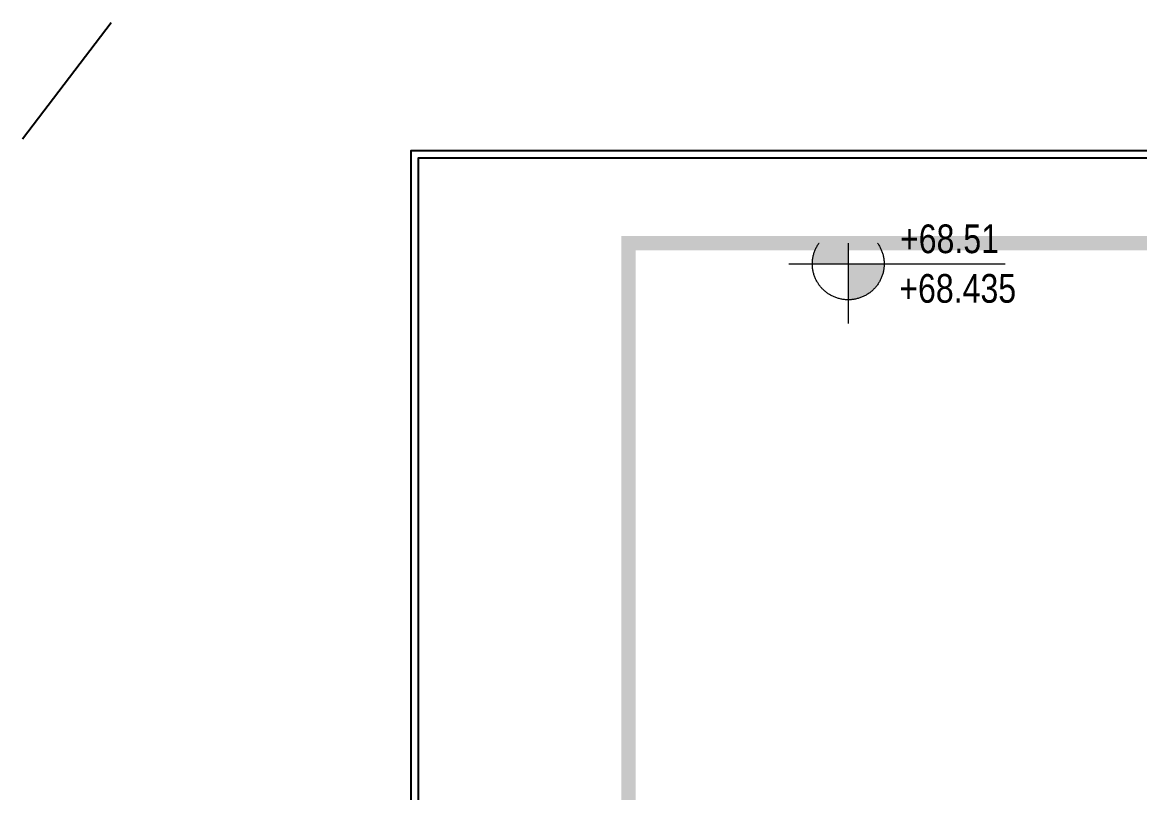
# Model space of a CAD drawing. Header units: millimetres. Extents: x 4459 to 18299, y -2909 to 3305.
# Drawn here: x 13505 to 15062, y 2232 to 3305 of the extents above; entities that cross this region are included whole.
import ezdxf
from ezdxf.enums import TextEntityAlignment as Align
from ezdxf.xclip import XClip

# ---------------------------------------------------------------- set-up
doc = ezdxf.new("R2010")
doc.units = ezdxf.units.MM
doc.header["$LTSCALE"] = 5
doc.header["$XCLIPFRAME"] = 0
doc.layers.add('141125_RT1$0$2DKOT_200', color=2, linetype='Continuous', lineweight=0)
doc.layers.add('141125_RT1$0$LP-LEVELMARK', color=2, linetype='Continuous', lineweight=9)
doc.layers.add('LP-UNIT_LINE', color=170, linetype='Continuous')
doc.styles.add('141125_RT1$0$OLCU', font='arial.ttf', dxfattribs={"width": 0.8})

# ---------------------------------------------------------------- blocks, each defined once
blk = doc.blocks.new('141125_RT1$0$KOT_200')
at = {"layer": '141125_RT1$0$LP-LEVELMARK'}
h = blk.add_hatch(color=256, dxfattribs=at)
h.paths.add_polyline_path([(50, 0, 0.414214), (0, 50), (0, 0)])
h.paths.add_polyline_path([(0, -50), (0, 0), (-50, 0, 0.414214)])
for points in [[(0, 82.9), (0, -218.6)], [(82.9, 0), (-82.9, 0)]]:
    blk.add_lwpolyline(points, dxfattribs=at)
blk.add_circle((0, 0), 50, dxfattribs=at)
at = {"layer": '141125_RT1$0$LP-LEVELMARK', "style": '141125_RT1$0$OLCU', "width": 0.8}
blk.add_attdef('KABA-KOT', text='', height=40, rotation=270, dxfattribs=at).set_placement((-14.2, -71.1), align=Align.TOP_LEFT)
blk.add_attdef('INCE-KOT', text='', height=40, rotation=270, dxfattribs=at).set_placement((2.9, -72.1), align=Align.BOTTOM_LEFT)
blk = doc.blocks.new('plan3')
at = {"layer": 'LP-UNIT_LINE', "color": 252, "lineweight": 100, "ltscale": 0.1, "const_width": 20, "elevation": 0}
blk.add_lwpolyline([(27603.2, -5413.9), (27603.2, -8043.8), (25002.8, -8043.8), (25002.8, -5413.9)], close=True, dxfattribs=at)
at = {"layer": '141125_RT1$0$LP-LEVELMARK'}
ref = blk.add_blockref('141125_RT1$0$KOT_200', (25309.2, -5443), dxfattribs=dict(at, rotation=90))
XClip(ref).set_block_clipping_path([(-2527.1708471469, -2309.5719303174), (29.0658140094, 306.4149331355)])
ref.add_attrib('INCE-KOT', '+68.51', dxfattribs={"layer": '141125_RT1$0$2DKOT_200', "height": 40, "style": '141125_RT1$0$OLCU', "width": 0.8}).set_placement((25381.3, -5440), align=Align.BOTTOM_LEFT)
ref.add_attrib('KABA-KOT', '+68.435', dxfattribs={"layer": '141125_RT1$0$2DKOT_200', "height": 40, "style": '141125_RT1$0$OLCU', "width": 0.8}).set_placement((25380.3, -5457.1), align=Align.TOP_LEFT)

msp = doc.modelspace()

# ---------------------------------------------------------------- linework, layer by layer
msp.add_line((13505.3, 3143.14), (13629.24, 3305.3))
for points in [[(14046.7, 185.99), (18161.7, 185.99), (18161.7, 3125.99), (14046.7, 3125.99)], [(14056.7, 195.99), (18151.7, 195.99), (18151.7, 3115.99), (14056.7, 3115.99)]]:
    msp.add_lwpolyline(points, close=True)

# ---------------------------------------------------------------- block references
msp.add_blockref('plan3', (-10653.09, 8411.55))

doc.saveas('drawing.dxf')
